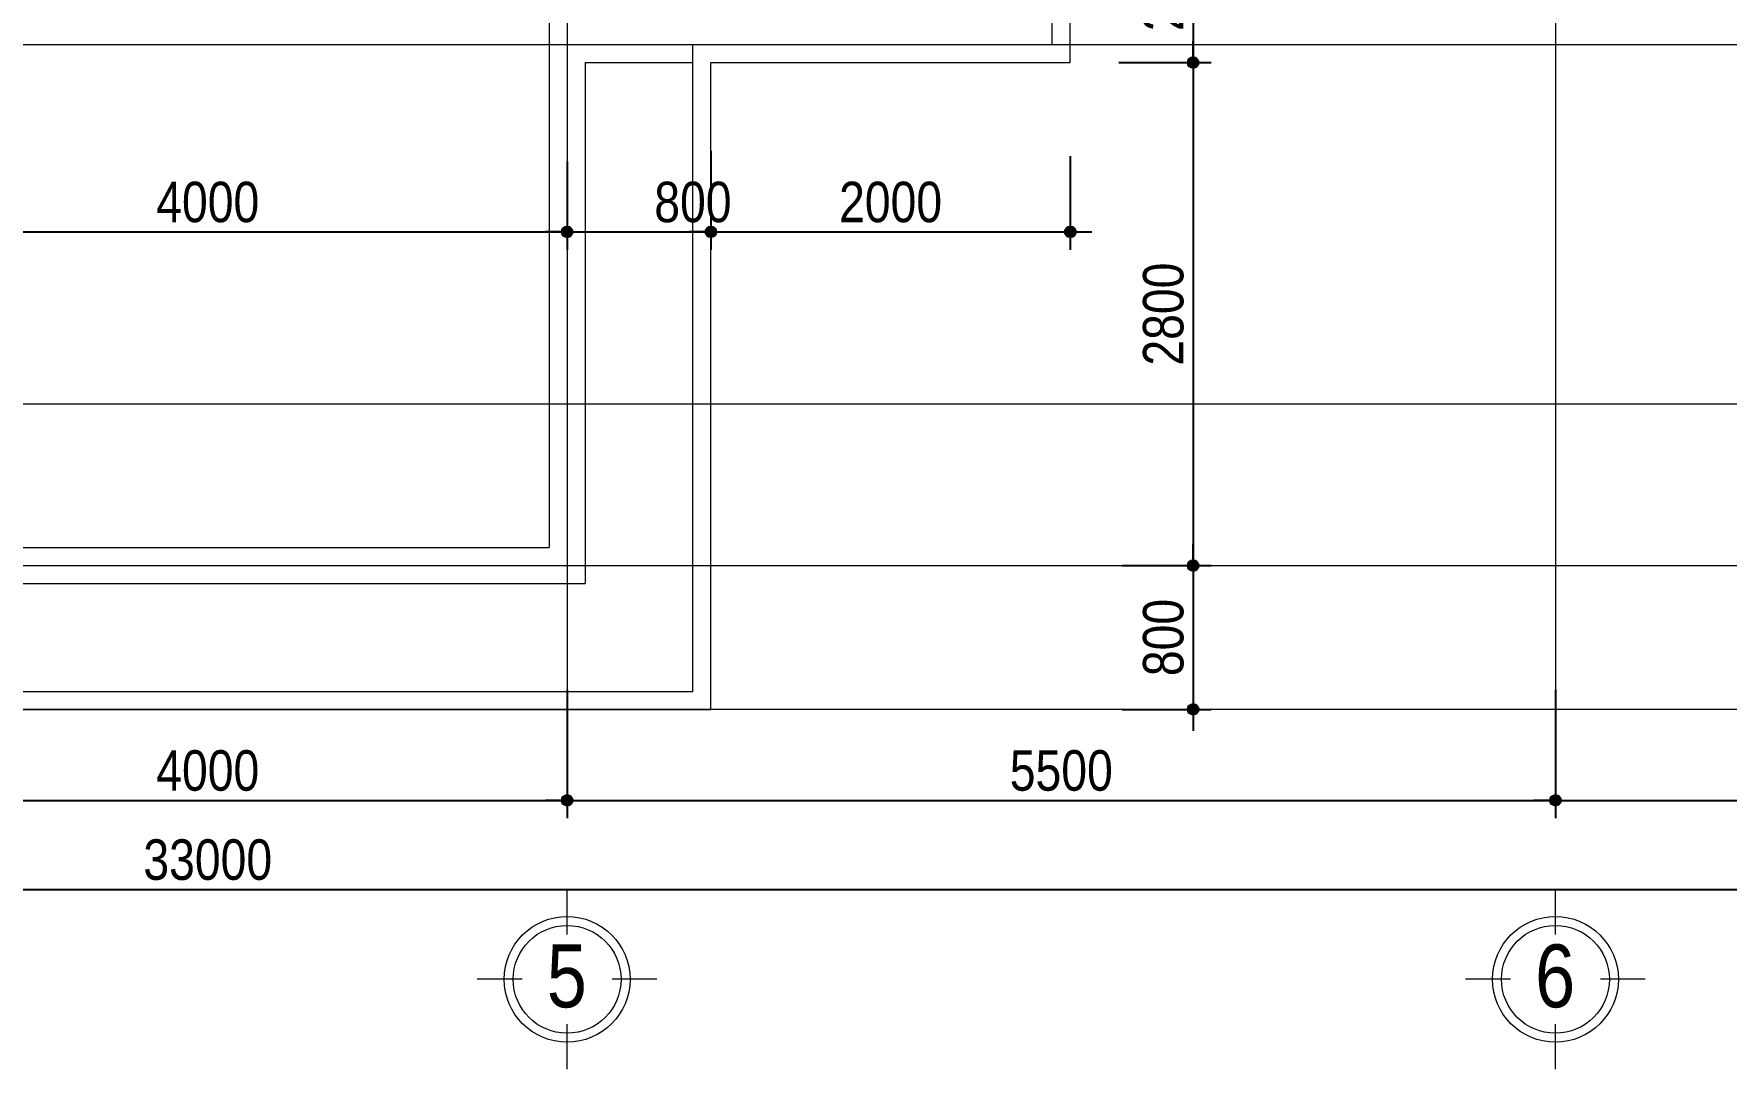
# Model space of a CAD drawing. Header units: millimetres. Extents: x 2916 to 42961, y 1553 to 20294.
# Drawn here: x 23177 to 32594, y 1553 to 7315 of the extents above; entities that cross this region are included whole.
import ezdxf
from ezdxf.enums import TextEntityAlignment as Align

# ---------------------------------------------------------------- set-up
doc = ezdxf.new("R2010")
doc.units = ezdxf.units.MM
doc.linetypes.add('ACAD_ISO10W100', pattern=[18, 12, -3, 0, -3])
doc.layers.add('DIM', color=1, linetype='Continuous')
doc.layers.add('TAGS', color=60, linetype='Continuous')
for name, color, linetype, lineweight in [('NET-THAY', 2, 'Continuous', 13), ('TEN TRUC', 3, 'Continuous', 18), ('TRUC', 24, 'Continuous', 0)]:
    doc.layers.add(name, color=color, linetype=linetype, lineweight=lineweight)
doc.styles.add('HEL-CONDENSE', font='')
doc.styles.add('VNI-HELVE-CONDENSEN', font='')
doc.styles.get('HEL-CONDENSE').set_extended_font_data('VNI-Helve-Condense')
doc.styles.get('VNI-HELVE-CONDENSEN').set_extended_font_data('VNI-Helve-Condense')
doc.dimstyles.new('D100', dxfattribs={"dimtxt": 225, "dimasz": 1.2, "dimexe": 100, "dimexo": 0, "dimgap": 50, "dimtad": 1, "dimdec": 0, "dimzin": 13, "dimdsep": 46, "dimtxsty": 'HEL-CONDENSE', "dimblk": 'D50', "dimcen": 0, "dimclrd": 1, "dimclre": 1, "dimclrt": 7, "dimadec": 0, "dimazin": 0, "dimtfac": 1, "dimtdec": 0, "dimtmove": 0, "dimatfit": 3, "dimldrblk": 'D50', "dimfxl": 1, "dimtolj": 1, "dimtzin": 13, "dimarcsym": 0})

# ---------------------------------------------------------------- blocks, each defined once
blk = doc.blocks.new('D50')
at = {"layer": 'DIM'}
blk.add_hatch(color=256, dxfattribs=at).paths.add_polyline_path([(25, 0, 1), (-25, 0, 1)])
blk.add_line((25, 0), (100, 0), dxfattribs=at)
blk.add_circle((0, 0), 25, dxfattribs=at)
blk = doc.blocks.new('*D209')
at = {"layer": 'DEFPOINTS', "color": 0, "transparency": 16777216}
for p in [(22144.4, 3664.1), (26144.4, 3664.1), (26144.4, 3049)]:
    blk.add_point(p, dxfattribs=at)
at = {"layer": 'DIM', "color": 1, "lineweight": -2, "transparency": 16777216}
for p, q in [((22144.4, 3664.1), (22144.4, 2949)), ((26144.4, 3664.1), (26144.4, 2949)), ((22145.6, 3049), (26143.2, 3049))]:
    blk.add_line(p, q, dxfattribs=at)
at = {"layer": 'DIM', "color": 1, "lineweight": -2, "transparency": 16777216, "xscale": 1.199999999999999, "yscale": 1.199999999999999, "zscale": 1.199999999999999, "rotation": 180}
blk.add_blockref('D50', (22144.4, 3049), dxfattribs=at)
at = {"layer": 'DIM', "color": 1, "lineweight": -2, "transparency": 16777216, "xscale": 1.199999999999999, "yscale": 1.199999999999999, "zscale": 1.199999999999999}
blk.add_blockref('D50', (26144.4, 3049), dxfattribs=at)
at = {"layer": 'DIM', "color": 7, "transparency": 16777216, "insert": (24144.4, 3213.9), "char_height": 225, "attachment_point": 5, "style": 'HEL-CONDENSE'}
blk.add_mtext('\\A1;4000', dxfattribs=at)
blk = doc.blocks.new('*D210')
at = {"layer": 'DEFPOINTS', "color": 0, "transparency": 16777216}
for p in [(26144.4, 3664.1), (31644.4, 3664.1), (31644.4, 3049)]:
    blk.add_point(p, dxfattribs=at)
at = {"layer": 'DIM', "color": 1, "lineweight": -2, "transparency": 16777216}
for p, q in [((26144.4, 3664.1), (26144.4, 2949)), ((31644.4, 3664.1), (31644.4, 2949)), ((26145.6, 3049), (31643.2, 3049))]:
    blk.add_line(p, q, dxfattribs=at)
at = {"layer": 'DIM', "color": 1, "lineweight": -2, "transparency": 16777216, "xscale": 1.199999999999999, "yscale": 1.199999999999999, "zscale": 1.199999999999999, "rotation": 180}
blk.add_blockref('D50', (26144.4, 3049), dxfattribs=at)
at = {"layer": 'DIM', "color": 1, "lineweight": -2, "transparency": 16777216, "xscale": 1.199999999999999, "yscale": 1.199999999999999, "zscale": 1.199999999999999}
blk.add_blockref('D50', (31644.4, 3049), dxfattribs=at)
at = {"layer": 'DIM', "color": 7, "transparency": 16777216, "insert": (28894.4, 3213.9), "char_height": 225, "attachment_point": 5, "style": 'HEL-CONDENSE'}
blk.add_mtext('\\A1;5500', dxfattribs=at)
blk = doc.blocks.new('*D211')
at = {"layer": 'DEFPOINTS', "color": 0, "transparency": 16777216}
for p in [(31644.4, 3664.1), (34644.4, 3664.1), (34644.4, 3049)]:
    blk.add_point(p, dxfattribs=at)
at = {"layer": 'DIM', "color": 1, "lineweight": -2, "transparency": 16777216}
for p, q in [((31644.4, 3664.1), (31644.4, 2949)), ((34644.4, 3664.1), (34644.4, 2949)), ((31645.6, 3049), (34643.2, 3049))]:
    blk.add_line(p, q, dxfattribs=at)
at = {"layer": 'DIM', "color": 1, "lineweight": -2, "transparency": 16777216, "xscale": 1.199999999999999, "yscale": 1.199999999999999, "zscale": 1.199999999999999, "rotation": 180}
blk.add_blockref('D50', (31644.4, 3049), dxfattribs=at)
at = {"layer": 'DIM', "color": 1, "lineweight": -2, "transparency": 16777216, "xscale": 1.199999999999999, "yscale": 1.199999999999999, "zscale": 1.199999999999999}
blk.add_blockref('D50', (34644.4, 3049), dxfattribs=at)
at = {"layer": 'DIM', "color": 7, "transparency": 16777216, "insert": (33144.4, 3213.9), "char_height": 225, "attachment_point": 5, "style": 'HEL-CONDENSE'}
blk.add_mtext('\\A1;3000', dxfattribs=at)
blk = doc.blocks.new('*D213')
at = {"layer": 'DEFPOINTS', "color": 0, "transparency": 16777216}
for p in [(7644.4, 3664.1), (40644.4, 3664.1), (40644.4, 2552.8)]:
    blk.add_point(p, dxfattribs=at)
at = {"layer": 'DIM', "color": 1, "lineweight": -2, "transparency": 16777216}
for p, q in [((7644.4, 3664.1), (7644.4, 2452.8)), ((40644.4, 3664.1), (40644.4, 2452.8)), ((7645.6, 2552.8), (40643.2, 2552.8))]:
    blk.add_line(p, q, dxfattribs=at)
at = {"layer": 'DIM', "color": 1, "lineweight": -2, "transparency": 16777216, "xscale": 1.199999999999999, "yscale": 1.199999999999999, "zscale": 1.199999999999999, "rotation": 180}
blk.add_blockref('D50', (7644.4, 2552.8), dxfattribs=at)
at = {"layer": 'DIM', "color": 1, "lineweight": -2, "transparency": 16777216, "xscale": 1.199999999999999, "yscale": 1.199999999999999, "zscale": 1.199999999999999}
blk.add_blockref('D50', (40644.4, 2552.8), dxfattribs=at)
at = {"layer": 'DIM', "color": 7, "transparency": 16777216, "insert": (24144.4, 2717.7), "char_height": 225, "attachment_point": 5, "style": 'HEL-CONDENSE'}
blk.add_mtext('\\A1;33000', dxfattribs=at)
blk = doc.blocks.new('A$C206177D3')
at = {"layer": 'TEN TRUC', "ltscale": 1000}
for p, q in [((-36.6, 240.1), (-36.6, 490.1)), ((-286.6, -9.9), (-536.6, -9.9)), ((463.4, -9.9), (213.4, -9.9)), ((-36.6, -509.9), (-36.6, -259.9))]:
    blk.add_line(p, q, dxfattribs=at)
blk.add_circle((-36.6, -9.9), 350, dxfattribs=at)
at = {"layer": 'TEN TRUC', "color": 254, "ltscale": 1000}
blk.add_circle((-36.6, -9.9), 300, dxfattribs=at)
blk = doc.blocks.new('*D329')
at = {"layer": 'DEFPOINTS', "color": 0, "transparency": 16777216}
for p in [(26144.4, 6602.6), (22144.4, 6555.5), (26144.4, 6213.2)]:
    blk.add_point(p, dxfattribs=at)
at = {"layer": 'DIM', "color": 1, "lineweight": -2, "transparency": 16777216}
for p, q in [((26144.4, 6602.6), (26144.4, 6113.2)), ((22144.4, 6555.5), (22144.4, 6113.2)), ((22145.6, 6213.2), (26143.2, 6213.2))]:
    blk.add_line(p, q, dxfattribs=at)
at = {"layer": 'DIM', "color": 1, "lineweight": -2, "transparency": 16777216, "xscale": 1.199999999999999, "yscale": 1.199999999999999, "zscale": 1.199999999999999, "rotation": 180}
blk.add_blockref('D50', (22144.4, 6213.2), dxfattribs=at)
at = {"layer": 'DIM', "color": 1, "lineweight": -2, "transparency": 16777216, "xscale": 1.199999999999999, "yscale": 1.199999999999999, "zscale": 1.199999999999999}
blk.add_blockref('D50', (26144.4, 6213.2), dxfattribs=at)
at = {"layer": 'DIM', "color": 7, "transparency": 16777216, "insert": (24144.4, 6378.1), "char_height": 225, "attachment_point": 5, "style": 'HEL-CONDENSE'}
blk.add_mtext('\\A1;4000', dxfattribs=at)
blk = doc.blocks.new('*D330')
at = {"layer": 'DEFPOINTS', "color": 0, "transparency": 16777216}
for p in [(26944.4, 6665.1), (28944.4, 6634.3), (28944.4, 6213.2)]:
    blk.add_point(p, dxfattribs=at)
at = {"layer": 'DIM', "color": 1, "lineweight": -2, "transparency": 16777216}
for p, q in [((26944.4, 6665.1), (26944.4, 6113.2)), ((28944.4, 6634.3), (28944.4, 6113.2)), ((26945.6, 6213.2), (28943.2, 6213.2))]:
    blk.add_line(p, q, dxfattribs=at)
at = {"layer": 'DIM', "color": 1, "lineweight": -2, "transparency": 16777216, "xscale": 1.199999999999999, "yscale": 1.199999999999999, "zscale": 1.199999999999999, "rotation": 180}
blk.add_blockref('D50', (26944.4, 6213.2), dxfattribs=at)
at = {"layer": 'DIM', "color": 1, "lineweight": -2, "transparency": 16777216, "xscale": 1.199999999999999, "yscale": 1.199999999999999, "zscale": 1.199999999999999}
blk.add_blockref('D50', (28944.4, 6213.2), dxfattribs=at)
at = {"layer": 'DIM', "color": 7, "transparency": 16777216, "insert": (27944.4, 6378.1), "char_height": 225, "attachment_point": 5, "style": 'HEL-CONDENSE'}
blk.add_mtext('\\A1;2000', dxfattribs=at)
blk = doc.blocks.new('*D331')
at = {"layer": 'DEFPOINTS', "color": 0, "transparency": 16777216}
for p in [(29410.6, 9255.5), (29214.4, 7155.5), (29628, 7155.5)]:
    blk.add_point(p, dxfattribs=at)
at = {"layer": 'DIM', "color": 1, "lineweight": -2, "transparency": 16777216}
for p, q in [((29410.6, 9255.5), (29728, 9255.5)), ((29628, 9254.3), (29628, 7156.7)), ((29214.4, 7155.5), (29728, 7155.5))]:
    blk.add_line(p, q, dxfattribs=at)
at = {"layer": 'DIM', "color": 1, "lineweight": -2, "transparency": 16777216, "xscale": 1.199999999999999, "yscale": 1.199999999999999, "zscale": 1.199999999999999}
for p, rotation in [((29628, 9255.5), 90), ((29628, 7155.5), 270)]:
    blk.add_blockref('D50', p, dxfattribs=dict(at, rotation=rotation))
at = {"layer": 'DIM', "color": 7, "transparency": 16777216, "insert": (29463.1, 7617.2), "char_height": 225, "attachment_point": 5, "rotation": 90, "style": 'HEL-CONDENSE'}
blk.add_mtext('\\A1;2100', dxfattribs=at)
blk = doc.blocks.new('*D332')
at = {"layer": 'DEFPOINTS', "color": 0, "transparency": 16777216}
for p in [(29214.4, 7155.5), (29232.6, 4355.5), (29628, 4355.5)]:
    blk.add_point(p, dxfattribs=at)
at = {"layer": 'DIM', "color": 1, "lineweight": -2, "transparency": 16777216}
for p, q in [((29214.4, 7155.5), (29728, 7155.5)), ((29628, 7154.3), (29628, 4356.7)), ((29232.6, 4355.5), (29728, 4355.5))]:
    blk.add_line(p, q, dxfattribs=at)
at = {"layer": 'DIM', "color": 1, "lineweight": -2, "transparency": 16777216, "xscale": 1.199999999999999, "yscale": 1.199999999999999, "zscale": 1.199999999999999}
for p, rotation in [((29628, 7155.5), 90), ((29628, 4355.5), 270)]:
    blk.add_blockref('D50', p, dxfattribs=dict(at, rotation=rotation))
at = {"layer": 'DIM', "color": 7, "transparency": 16777216, "insert": (29463.1, 5755.5), "char_height": 225, "attachment_point": 5, "rotation": 90, "style": 'HEL-CONDENSE'}
blk.add_mtext('\\A1;2800', dxfattribs=at)
blk = doc.blocks.new('*D334')
at = {"layer": 'DEFPOINTS', "color": 0, "transparency": 16777216}
for p in [(29232.6, 4355.5), (29232.6, 3555.5), (29628, 3555.5)]:
    blk.add_point(p, dxfattribs=at)
at = {"layer": 'DIM', "color": 1, "lineweight": -2, "transparency": 16777216}
for p, q in [((29232.6, 4355.5), (29728, 4355.5)), ((29628, 4354.3), (29628, 3556.7)), ((29232.6, 3555.5), (29728, 3555.5))]:
    blk.add_line(p, q, dxfattribs=at)
at = {"layer": 'DIM', "color": 1, "lineweight": -2, "transparency": 16777216, "xscale": 1.199999999999999, "yscale": 1.199999999999999, "zscale": 1.199999999999999}
for p, rotation in [((29628, 4355.5), 90), ((29628, 3555.5), 270)]:
    blk.add_blockref('D50', p, dxfattribs=dict(at, rotation=rotation))
at = {"layer": 'DIM', "color": 7, "transparency": 16777216, "insert": (29463.1, 3955.5), "char_height": 225, "attachment_point": 5, "rotation": 90, "style": 'HEL-CONDENSE'}
blk.add_mtext('\\A1;800', dxfattribs=at)
blk = doc.blocks.new('*D335')
at = {"layer": 'DEFPOINTS', "color": 0, "transparency": 16777216}
for p in [(26144.4, 6602.6), (26944.4, 6665.1), (26944.4, 6213.2)]:
    blk.add_point(p, dxfattribs=at)
at = {"layer": 'DIM', "color": 1, "lineweight": -2, "transparency": 16777216}
for p, q in [((26144.4, 6602.6), (26144.4, 6113.2)), ((26944.4, 6665.1), (26944.4, 6113.2)), ((26145.6, 6213.2), (26943.2, 6213.2))]:
    blk.add_line(p, q, dxfattribs=at)
at = {"layer": 'DIM', "color": 1, "lineweight": -2, "transparency": 16777216, "xscale": 1.199999999999999, "yscale": 1.199999999999999, "zscale": 1.199999999999999, "rotation": 180}
blk.add_blockref('D50', (26144.4, 6213.2), dxfattribs=at)
at = {"layer": 'DIM', "color": 1, "lineweight": -2, "transparency": 16777216, "xscale": 1.199999999999999, "yscale": 1.199999999999999, "zscale": 1.199999999999999}
blk.add_blockref('D50', (26944.4, 6213.2), dxfattribs=at)
at = {"layer": 'DIM', "color": 7, "transparency": 16777216, "insert": (26844.4, 6378.1), "char_height": 225, "attachment_point": 5, "style": 'HEL-CONDENSE'}
blk.add_mtext('\\A1;800', dxfattribs=at)

msp = doc.modelspace()

# ---------------------------------------------------------------- linework, layer by layer
at = {"layer": 'NET-THAY'}
for p, q in [((26044.4, 8955.5), (26044.4, 4455.5)), ((28944.4, 7155.5), (28944.4, 8955.5)), ((26244.4, 7155.5), (26844.4, 7155.5)), ((26244.4, 7155.5), (26244.4, 4255.5)), ((26944.4, 3555.5), (26944.4, 7155.5)), ((26944.4, 7155.5), (28944.4, 7155.5)), ((22244.4, 4455.5), (26044.4, 4455.5)), ((22044.4, 4255.5), (26244.4, 4255.5)), ((21344.4, 3555.5), (26944.4, 3555.5))]:
    msp.add_line(p, q, dxfattribs=at)
msp.add_lwpolyline([(19444.4, 8955.5), (19444.4, 7255.5), (21444.4, 7255.5), (21444.4, 3655.5), (26844.4, 3655.5), (26844.4, 7255.5), (28844.4, 7255.5), (28844.4, 8955.5)], dxfattribs=at)
at = {"layer": 'TRUC', "linetype": 'ACAD_ISO10W100', "ltscale": 0.2}
msp.add_lwpolyline([(5190.4, 19981.3), (42960.7, 19981.3), (42960.7, 3555.5), (5190.4, 3555.5)], close=True, dxfattribs=at)
for points in [[(26144.4, 19981.3), (26144.4, 3555.5)], [(31644.4, 19981.3), (31644.4, 3555.5)], [(5190.4, 7255.5), (42960.7, 7255.5)], [(5190.4, 5255.5), (42960.7, 5255.5)], [(5190.4, 4355.5), (42960.7, 4355.5)]]:
    msp.add_lwpolyline(points, dxfattribs=at)

# ---------------------------------------------------------------- block references
at = {"layer": 'TEN TRUC', "ltscale": 1000}
ref = msp.add_blockref('A$C206177D3', (26181, 2062.7), dxfattribs=at)
ref.add_attrib('A', '5', dxfattribs={"layer": 'TAGS', "color": 7, "ltscale": 1000, "height": 350, "style": 'VNI-HELVE-CONDENSEN'}).set_placement((26142.7, 1897), align=Align.CENTER)
ref = msp.add_blockref('A$C206177D3', (31681, 2062.7), dxfattribs=at)
ref.add_attrib('A', '6', dxfattribs={"layer": 'TAGS', "color": 7, "ltscale": 1000, "height": 350, "style": 'VNI-HELVE-CONDENSEN'}).set_placement((31642.7, 1897), align=Align.CENTER)

# ---------------------------------------------------------------- dimensions: what is measured, and where the dimension line sits
at = {"layer": 'DIM'}
dim = msp.add_linear_dim(base=(29628, 7155.5), p1=(29410.6, 9255.5), p2=(29214.4, 7155.5), angle=90, dimstyle='D100', dxfattribs=at)
dim.commit()
dim.dimension.update_dxf_attribs({"geometry": '*D331', "text_midpoint": (29628, 7617.2), "dimtype": 160})
for base, p1, p2, angle, picture, middle in [((29628, 4355.5), (29214.4, 7155.5), (29232.6, 4355.5), 90, '*D332', (29463.1, 5755.5)), ((29628, 3555.5), (29232.6, 4355.5), (29232.6, 3555.5), 90, '*D334', (29463.1, 3955.5)), ((26144.4, 3049), (22144.4, 3664.1), (26144.4, 3664.1), 180, '*D209', (24144.4, 3213.9)), ((31644.4, 3049), (26144.4, 3664.1), (31644.4, 3664.1), 180, '*D210', (28894.4, 3213.9)), ((34644.4, 3049), (31644.4, 3664.1), (34644.4, 3664.1), 180, '*D211', (33144.4, 3213.9))]:
    dim = msp.add_linear_dim(base=base, p1=p1, p2=p2, angle=angle, dimstyle='D100', override={"dimtmove": 1}, dxfattribs=at)
    dim.commit()
    dim.dimension.update_dxf_attribs({"geometry": picture, "text_midpoint": middle})
for base, p1, p2, picture, middle in [((26144.4, 6213.2), (22144.4, 6555.5), (26144.4, 6602.6), '*D329', (24144.4, 6378.1)), ((28944.4, 6213.2), (26944.4, 6665.1), (28944.4, 6634.3), '*D330', (27944.4, 6378.1))]:
    dim = msp.add_linear_dim(base=base, p1=p1, p2=p2, dimstyle='D100', override={"dimtmove": 1}, dxfattribs=at)
    dim.commit()
    dim.dimension.update_dxf_attribs({"geometry": picture, "text_midpoint": middle})
dim = msp.add_linear_dim(base=(26944.4, 6213.2), p1=(26144.4, 6602.6), p2=(26944.4, 6665.1), dimstyle='D100', override={"dimtmove": 1}, dxfattribs=at)
dim.commit()
dim.dimension.update_dxf_attribs({"geometry": '*D335', "text_midpoint": (26844.4, 6213.2), "dimtype": 160})
dim = msp.add_aligned_dim(p1=(7644.4, 3664.1), p2=(40644.4, 3664.1), distance=-1111.3, dimstyle='D100', dxfattribs=at)
dim.commit()
dim.dimension.update_dxf_attribs({"geometry": '*D213', "text_midpoint": (24144.4, 2717.7)})

doc.saveas('drawing.dxf')
